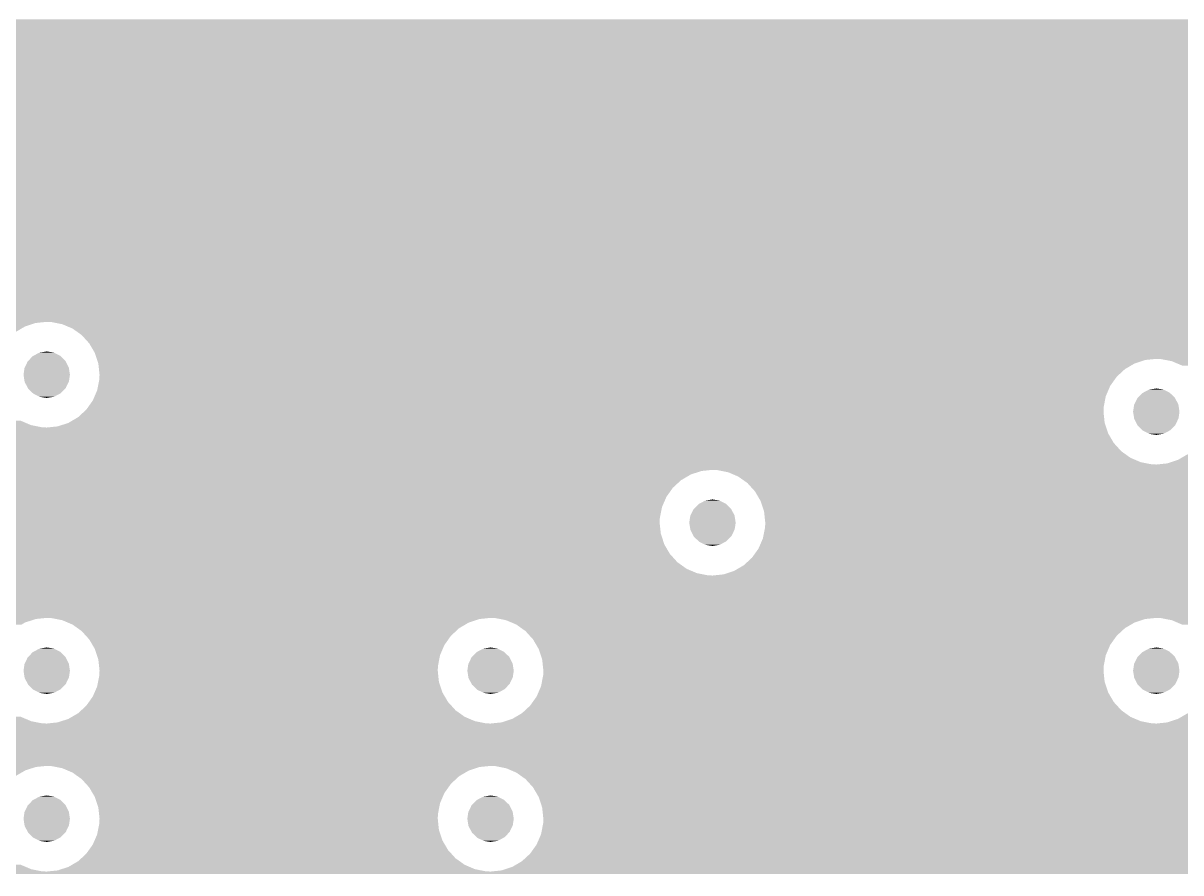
# Model space of a CAD drawing. Extents: x 295 to 953, y 10 to 290.
# Drawn here: x 672.15 to 692.02, y 116.06 to 130.64 of the extents above; entities that cross this region are included whole.
import ezdxf

# ---------------------------------------------------------------- set-up
doc = ezdxf.new("R2010")
doc.units = 0
doc.header["$LTSCALE"] = 5
doc.header["$MEASUREMENT"] = 0
doc.layers.add('FROMC1', color=7, linetype='CONTINUOUS')

msp = doc.modelspace()

# ---------------------------------------------------------------- linework, layer by layer
at = {"layer": 'FROMC1'}
for points in [[(587.334, 130.577), (587.368, 130.597), (696.492, 130.577), (696.683, 130.597)], [(587.368, 130.597), (587.547, 130.706), (710.526, 130.597), (710.526, 130.706)], [(583.018, 130.29), (583.018, 130.391), (696.003, 130.29), (696.113, 130.391)], [(586.574, 130.391), (586.832, 130.411), (696.113, 130.391), (696.135, 130.411)], [(586.832, 130.411), (586.868, 130.42), (696.135, 130.411), (696.144, 130.42)], [(586.868, 130.42), (587.085, 130.472), (696.144, 130.42), (696.233, 130.472)], [(587.085, 130.472), (587.194, 130.517), (696.233, 130.472), (696.31, 130.517)], [(587.194, 130.517), (587.325, 130.571), (696.31, 130.517), (696.474, 130.571)], [(587.325, 130.571), (587.334, 130.577), (696.474, 130.571), (696.492, 130.577)], [(583.018, 130.134), (583.018, 130.29), (695.892, 130.134), (696.003, 130.29)], [(583.018, 129.958), (583.018, 130.134), (695.816, 129.958), (695.892, 130.134)], [(583.018, 129.835), (583.018, 129.958), (695.792, 129.835), (695.816, 129.958)], [(600.877, 129.831), (600.798, 129.835), (695.791, 129.831), (695.792, 129.835)], [(601.066, 129.794), (600.877, 129.831), (695.784, 129.794), (695.791, 129.831)], [(601.122, 129.77), (601.066, 129.794), (695.779, 129.77), (695.784, 129.794)], [(601.242, 129.719), (601.122, 129.77), (695.777, 129.719), (695.779, 129.77)], [(601.282, 129.69), (601.242, 129.719), (695.776, 129.69), (695.777, 129.719)], [(601.398, 129.608), (601.282, 129.69), (695.785, 129.608), (695.776, 129.69)], [(601.497, 129.499), (601.398, 129.608), (695.796, 129.499), (695.785, 129.608)], [(601.527, 129.466), (601.497, 129.499), (695.807, 129.466), (695.796, 129.499)], [(601.615, 129.317), (601.527, 129.466), (695.856, 129.317), (695.807, 129.466)], [(601.624, 129.301), (601.615, 129.317), (695.866, 129.301), (695.856, 129.317)], [(601.673, 129.152), (601.624, 129.301), (695.953, 129.152), (695.866, 129.301)], [(601.684, 129.119), (601.673, 129.152), (695.983, 129.119), (695.953, 129.152)], [(601.696, 129.01), (601.684, 129.119), (696.082, 129.01), (695.983, 129.119)], [(601.704, 128.928), (601.696, 129.01), (696.198, 128.928), (696.082, 129.01)], [(601.689, 128.787), (601.696, 128.824), (696.603, 128.787), (696.415, 128.824)], [(601.696, 128.824), (601.701, 128.848), (696.415, 128.824), (696.358, 128.848)], [(601.701, 128.848), (601.703, 128.899), (696.358, 128.848), (696.238, 128.899)], [(601.703, 128.899), (601.704, 128.928), (696.238, 128.899), (696.198, 128.928)], [(601.67, 128.692), (601.688, 128.783), (705.378, 128.692), (705.348, 128.783)], [(601.688, 128.783), (601.689, 128.787), (696.683, 128.783), (696.603, 128.787)], [(643.422, 128.688), (643.343, 128.692), (705.379, 128.688), (705.378, 128.692)], [(643.453, 128.682), (643.422, 128.688), (705.381, 128.682), (705.379, 128.688)], [(643.611, 128.651), (643.453, 128.682), (705.399, 128.651), (705.381, 128.682)], [(643.787, 128.576), (643.611, 128.651), (705.443, 128.576), (705.399, 128.651)], [(643.869, 128.517), (643.787, 128.576), (705.478, 128.517), (705.443, 128.576)], [(643.943, 128.465), (643.869, 128.517), (705.526, 128.465), (705.478, 128.517)], [(644.025, 128.375), (643.943, 128.465), (705.607, 128.375), (705.526, 128.465)], [(644.072, 128.323), (644.025, 128.375), (705.681, 128.323), (705.607, 128.375)], [(644.107, 128.264), (644.072, 128.323), (705.763, 128.264), (705.681, 128.323)], [(644.151, 128.189), (644.107, 128.264), (705.94, 128.189), (705.763, 128.264)], [(644.169, 128.158), (644.151, 128.189), (706.097, 128.158), (705.94, 128.189)], [(644.171, 128.152), (644.169, 128.158), (706.128, 128.152), (706.097, 128.158)], [(644.172, 128.148), (644.171, 128.152), (706.208, 128.148), (706.128, 128.152)], [(644.229, 127.976), (644.172, 128.148), (710.526, 127.976), (710.526, 128.148)], [(644.249, 127.785), (644.229, 127.976), (710.526, 127.785), (710.526, 127.976)], [(644.209, 127.517), (644.246, 127.705), (710.526, 127.517), (710.526, 127.705)], [(644.246, 127.705), (644.249, 127.785), (710.526, 127.705), (710.526, 127.785)], [(644.133, 127.341), (644.209, 127.517), (710.526, 127.341), (710.526, 127.517)], [(644.022, 127.185), (644.039, 127.209), (705.77, 127.185), (705.809, 127.209)], [(644.039, 127.209), (644.058, 127.236), (705.809, 127.209), (705.86, 127.236)], [(644.058, 127.236), (644.075, 127.259), (705.86, 127.236), (705.912, 127.259)], [(644.075, 127.259), (644.088, 127.278), (705.912, 127.259), (705.966, 127.278)], [(644.088, 127.278), (644.099, 127.293), (705.966, 127.278), (706.021, 127.293)], [(644.099, 127.293), (644.107, 127.304), (706.021, 127.293), (706.077, 127.304)], [(644.107, 127.304), (644.112, 127.312), (706.077, 127.304), (706.133, 127.312)], [(644.112, 127.312), (644.115, 127.315), (706.133, 127.312), (706.19, 127.315)], [(644.115, 127.315), (644.133, 127.341), (710.526, 127.315), (710.526, 127.341)], [(643.751, 126.98), (643.824, 127.022), (710.526, 126.98), (710.526, 127.022)], [(643.824, 127.022), (643.881, 127.055), (705.887, 127.022), (705.854, 127.055)], [(643.824, 127.022), (643.824, 127.022), (705.888, 127.022), (705.887, 127.022)], [(643.881, 127.055), (644.002, 127.166), (705.854, 127.055), (705.743, 127.166)], [(644.002, 127.166), (644.016, 127.179), (705.743, 127.166), (705.761, 127.179)], [(644.016, 127.179), (644.022, 127.185), (705.761, 127.179), (705.77, 127.185)], [(588.213, 126.784), (588.217, 126.831), (705.454, 126.784), (705.472, 126.831)], [(588.217, 126.831), (588.22, 126.878), (705.472, 126.831), (705.495, 126.878)], [(643.343, 126.878), (643.381, 126.882), (705.495, 126.878), (705.497, 126.882)], [(643.381, 126.882), (643.533, 126.898), (705.497, 126.882), (705.506, 126.898)], [(643.533, 126.898), (643.635, 126.932), (705.506, 126.898), (705.525, 126.932)], [(643.635, 126.932), (643.715, 126.958), (705.525, 126.932), (705.542, 126.958)], [(643.715, 126.958), (643.751, 126.98), (705.542, 126.958), (705.556, 126.98)], [(588.17, 126.611), (588.184, 126.668), (705.413, 126.611), (705.422, 126.668)], [(588.184, 126.668), (588.198, 126.723), (705.422, 126.668), (705.435, 126.723)], [(588.198, 126.723), (588.211, 126.778), (705.435, 126.723), (705.452, 126.778)], [(588.211, 126.778), (588.213, 126.784), (705.452, 126.778), (705.454, 126.784)], [(588.089, 126.384), (588.112, 126.441), (705.418, 126.384), (705.411, 126.441)], [(588.112, 126.441), (588.136, 126.497), (705.411, 126.441), (705.408, 126.497)], [(588.136, 126.497), (588.151, 126.532), (705.408, 126.497), (705.408, 126.532)], [(588.151, 126.532), (588.156, 126.554), (705.408, 126.532), (705.408, 126.554)], [(588.156, 126.554), (588.17, 126.611), (705.408, 126.554), (705.413, 126.611)], [(587.973, 126.167), (588.005, 126.22), (705.487, 126.167), (705.464, 126.22)], [(588.005, 126.22), (588.038, 126.273), (705.464, 126.22), (705.445, 126.273)], [(588.038, 126.273), (588.05, 126.293), (705.445, 126.273), (705.439, 126.293)], [(588.05, 126.293), (588.065, 126.328), (705.439, 126.293), (705.43, 126.328)], [(588.065, 126.328), (588.089, 126.384), (705.43, 126.328), (705.418, 126.384)], [(587.963, 126.152), (587.973, 126.167), (705.495, 126.152), (705.487, 126.167)], [(636.437, 126.148), (636.358, 126.152), (705.497, 126.148), (705.495, 126.152)], [(636.597, 126.117), (636.437, 126.148), (705.514, 126.117), (705.497, 126.148)], [(636.626, 126.111), (636.597, 126.117), (705.517, 126.111), (705.514, 126.117)], [(636.725, 126.068), (636.626, 126.111), (705.544, 126.068), (705.517, 126.111)], [(636.767, 126.05), (636.725, 126.068), (705.556, 126.05), (705.544, 126.068)], [(636.802, 126.036), (636.767, 126.05), (710.526, 126.036), (710.526, 126.05)], [(636.84, 126.008), (636.802, 126.036), (710.526, 126.008), (710.526, 126.036)], [(636.958, 125.925), (636.84, 126.008), (705.804, 125.925), (705.887, 126.008)], [(636.84, 126.008), (636.84, 126.008), (705.887, 126.008), (705.888, 126.008)], [(637.014, 125.864), (636.958, 125.925), (705.743, 125.864), (705.804, 125.925)], [(637.042, 125.832), (637.014, 125.864), (705.791, 125.832), (705.743, 125.864)], [(637.068, 125.804), (637.042, 125.832), (705.84, 125.804), (705.791, 125.832)], [(637.087, 125.783), (637.068, 125.804), (705.885, 125.783), (705.84, 125.804)], [(637.089, 125.78), (637.087, 125.783), (705.892, 125.78), (705.885, 125.783)], [(637.101, 125.759), (637.089, 125.78), (705.945, 125.759), (705.892, 125.78)], [(637.111, 125.742), (637.101, 125.759), (705.999, 125.742), (705.945, 125.759)], [(637.119, 125.73), (637.111, 125.742), (706.055, 125.73), (705.999, 125.742)], [(637.124, 125.721), (637.119, 125.73), (706.111, 125.721), (706.055, 125.73)], [(637.127, 125.716), (637.124, 125.721), (706.168, 125.716), (706.111, 125.721)], [(637.127, 125.715), (637.127, 125.716), (706.225, 125.715), (706.168, 125.716)], [(637.184, 125.618), (637.127, 125.715), (710.526, 125.618), (710.526, 125.715)], [(637.217, 125.517), (637.184, 125.618), (710.526, 125.517), (710.526, 125.618)], [(637.224, 125.497), (637.217, 125.517), (672.362, 125.497), (672.553, 125.517)], [(637.244, 125.437), (637.224, 125.497), (672.18, 125.437), (672.362, 125.497)], [(637.244, 125.436), (637.244, 125.437), (672.178, 125.436), (672.18, 125.437)], [(637.254, 125.34), (637.244, 125.436), (672.014, 125.34), (672.178, 125.436)], [(672.632, 125.513), (672.553, 125.517), (710.526, 125.513), (710.526, 125.517)], [(672.821, 125.476), (672.632, 125.513), (710.526, 125.476), (710.526, 125.513)], [(672.997, 125.401), (672.821, 125.476), (710.526, 125.401), (710.526, 125.476)], [(673.153, 125.29), (672.997, 125.401), (710.526, 125.29), (710.526, 125.401)], [(673.282, 125.148), (673.153, 125.29), (710.526, 125.148), (710.526, 125.29)], [(673.379, 124.983), (673.282, 125.148), (710.526, 124.983), (710.526, 125.148)], [(672.176, 124.735), (672.226, 124.839), (672.931, 124.735), (672.877, 124.839)], [(672.226, 124.839), (672.235, 124.848), (672.877, 124.839), (672.873, 124.848)], [(672.235, 124.848), (672.315, 124.93), (672.873, 124.848), (672.788, 124.93)], [(672.315, 124.93), (672.327, 124.936), (672.788, 124.93), (672.782, 124.936)], [(672.327, 124.936), (672.427, 124.989), (672.782, 124.936), (672.674, 124.989)], [(672.427, 124.989), (672.447, 124.992), (672.674, 124.989), (672.668, 124.992)], [(672.447, 124.992), (672.553, 125.009), (672.668, 124.992), (672.553, 125.009)], [(673.412, 124.882), (673.379, 124.983), (710.526, 124.882), (710.526, 124.983)], [(673.419, 124.862), (673.412, 124.882), (691.412, 124.862), (691.603, 124.882)], [(673.439, 124.802), (673.419, 124.862), (691.23, 124.802), (691.412, 124.862)], [(691.682, 124.878), (691.603, 124.882), (710.526, 124.878), (710.526, 124.882)], [(691.871, 124.841), (691.682, 124.878), (710.526, 124.841), (710.526, 124.878)], [(692.047, 124.766), (691.871, 124.841), (710.526, 124.766), (710.526, 124.841)], [(672.154, 124.61), (672.171, 124.725), (672.951, 124.61), (672.933, 124.725)], [(672.171, 124.725), (672.176, 124.735), (672.933, 124.725), (672.931, 124.735)], [(673.439, 124.801), (673.439, 124.802), (691.228, 124.801), (691.23, 124.802)], [(673.449, 124.705), (673.439, 124.801), (691.064, 124.705), (691.228, 124.801)], [(673.459, 124.61), (673.449, 124.705), (690.961, 124.61), (691.064, 124.705)], [(672.172, 124.495), (672.154, 124.61), (672.934, 124.495), (672.951, 124.61)], [(672.174, 124.485), (672.172, 124.495), (672.929, 124.485), (672.934, 124.495)], [(672.228, 124.381), (672.174, 124.485), (672.879, 124.381), (672.929, 124.485)], [(673.434, 124.419), (673.456, 124.53), (690.812, 124.419), (690.891, 124.53)], [(673.456, 124.53), (673.458, 124.575), (690.891, 124.53), (690.923, 124.575)], [(673.458, 124.575), (673.459, 124.61), (690.923, 124.575), (690.961, 124.61)], [(672.232, 124.372), (672.228, 124.381), (672.87, 124.372), (672.879, 124.381)], [(672.317, 124.29), (672.232, 124.372), (672.79, 124.29), (672.87, 124.372)], [(672.323, 124.284), (672.317, 124.29), (672.778, 124.284), (672.79, 124.29)], [(672.431, 124.231), (672.323, 124.284), (672.678, 124.231), (672.778, 124.284)], [(672.438, 124.228), (672.431, 124.231), (672.658, 124.228), (672.678, 124.231)], [(672.553, 124.211), (672.438, 124.228), (672.553, 124.211), (672.658, 124.228)], [(673.343, 124.166), (673.376, 124.243), (690.721, 124.166), (690.736, 124.243)], [(673.376, 124.243), (673.419, 124.342), (690.736, 124.243), (690.779, 124.342)], [(673.419, 124.342), (673.434, 124.419), (690.779, 124.342), (690.812, 124.419)], [(691.285, 124.213), (691.365, 124.295), (691.923, 124.213), (691.838, 124.295)], [(691.365, 124.295), (691.377, 124.301), (691.838, 124.295), (691.832, 124.301)], [(691.377, 124.301), (691.477, 124.354), (691.832, 124.301), (691.724, 124.354)], [(691.477, 124.354), (691.497, 124.357), (691.724, 124.354), (691.718, 124.357)], [(691.497, 124.357), (691.603, 124.374), (691.718, 124.357), (691.603, 124.374)], [(673.232, 124.01), (673.264, 124.055), (690.697, 124.01), (690.699, 124.055)], [(673.264, 124.055), (673.343, 124.166), (690.699, 124.055), (690.721, 124.166)], [(691.204, 123.975), (691.221, 124.09), (692.001, 123.975), (691.983, 124.09)], [(691.221, 124.09), (691.226, 124.1), (691.983, 124.09), (691.981, 124.1)], [(691.226, 124.1), (691.276, 124.204), (691.981, 124.1), (691.927, 124.204)], [(691.276, 124.204), (691.285, 124.213), (691.927, 124.204), (691.923, 124.213)], [(672.927, 123.784), (673.091, 123.88), (690.716, 123.784), (690.706, 123.88)], [(673.091, 123.88), (673.194, 123.975), (690.706, 123.88), (690.696, 123.975)], [(673.194, 123.975), (673.232, 124.01), (690.696, 123.975), (690.697, 124.01)], [(691.222, 123.86), (691.204, 123.975), (691.984, 123.86), (692.001, 123.975)], [(691.224, 123.85), (691.222, 123.86), (691.979, 123.85), (691.984, 123.86)], [(691.278, 123.746), (691.224, 123.85), (691.929, 123.746), (691.979, 123.85)], [(660.674, 123.602), (660.717, 123.703), (690.776, 123.602), (690.743, 123.703)], [(660.717, 123.703), (660.719, 123.707), (672.553, 123.703), (672.473, 123.707)], [(660.719, 123.707), (660.726, 123.744), (672.471, 123.707), (672.285, 123.744)], [(660.719, 123.707), (660.719, 123.707), (672.473, 123.707), (672.471, 123.707)], [(660.726, 123.744), (660.741, 123.819), (672.285, 123.744), (672.108, 123.819)], [(672.553, 123.703), (672.743, 123.723), (690.743, 123.703), (690.736, 123.723)], [(672.743, 123.723), (672.925, 123.783), (690.736, 123.723), (690.716, 123.783)], [(672.925, 123.783), (672.927, 123.784), (690.716, 123.783), (690.716, 123.784)], [(691.282, 123.737), (691.278, 123.746), (691.92, 123.737), (691.929, 123.746)], [(691.367, 123.655), (691.282, 123.737), (691.84, 123.655), (691.92, 123.737)], [(691.373, 123.649), (691.367, 123.655), (691.828, 123.649), (691.84, 123.655)], [(691.481, 123.596), (691.373, 123.649), (691.728, 123.596), (691.828, 123.649)], [(660.532, 123.375), (660.576, 123.437), (690.93, 123.375), (690.873, 123.437)], [(660.576, 123.437), (660.643, 123.531), (690.873, 123.437), (690.818, 123.531)], [(660.643, 123.531), (660.674, 123.602), (690.818, 123.531), (690.776, 123.602)], [(691.488, 123.593), (691.481, 123.596), (691.708, 123.593), (691.728, 123.596)], [(691.603, 123.576), (691.488, 123.593), (691.603, 123.576), (691.708, 123.593)], [(660.287, 123.184), (660.391, 123.245), (691.158, 123.184), (691.073, 123.245)], [(660.391, 123.245), (660.446, 123.295), (691.073, 123.245), (691.002, 123.295)], [(660.446, 123.295), (660.532, 123.375), (691.002, 123.295), (690.93, 123.375)], [(691.975, 123.148), (692.141, 123.245), (710.526, 123.148), (710.526, 123.245)], [(587.92, 123.028), (587.886, 123.068), (710.526, 123.028), (710.526, 123.068)], [(659.853, 123.068), (659.886, 123.072), (691.603, 123.068), (691.523, 123.072)], [(659.886, 123.072), (660.043, 123.088), (691.523, 123.072), (691.438, 123.088)], [(660.043, 123.088), (660.105, 123.109), (691.438, 123.088), (691.335, 123.109)], [(660.105, 123.109), (660.225, 123.148), (691.335, 123.109), (691.242, 123.148)], [(660.225, 123.148), (660.287, 123.184), (691.242, 123.148), (691.158, 123.184)], [(691.603, 123.068), (691.793, 123.088), (710.526, 123.068), (710.526, 123.088)], [(691.793, 123.088), (691.975, 123.148), (710.526, 123.088), (710.526, 123.148)], [(587.951, 122.977), (587.92, 123.028), (710.526, 122.977), (710.526, 123.028)], [(587.963, 122.957), (587.951, 122.977), (683.792, 122.957), (683.983, 122.977)], [(588, 122.897), (587.963, 122.957), (683.61, 122.897), (683.792, 122.957)], [(588.055, 122.806), (588, 122.897), (683.455, 122.806), (683.61, 122.897)], [(684.062, 122.973), (683.983, 122.977), (710.526, 122.973), (710.526, 122.977)], [(684.251, 122.936), (684.062, 122.973), (710.526, 122.936), (710.526, 122.973)], [(684.427, 122.861), (684.251, 122.936), (710.526, 122.861), (710.526, 122.936)], [(684.583, 122.75), (684.427, 122.861), (710.526, 122.75), (710.526, 122.861)], [(588.058, 122.8), (588.055, 122.806), (683.444, 122.8), (683.455, 122.806)], [(588.111, 122.67), (588.058, 122.8), (683.303, 122.67), (683.444, 122.8)], [(588.154, 122.566), (588.111, 122.67), (683.229, 122.566), (683.303, 122.67)], [(684.712, 122.608), (684.583, 122.75), (710.526, 122.608), (710.526, 122.75)], [(588.166, 122.514), (588.154, 122.566), (683.192, 122.514), (683.229, 122.566)], [(588.209, 122.338), (588.166, 122.514), (683.116, 122.338), (683.192, 122.514)], [(683.757, 122.396), (683.857, 122.449), (684.212, 122.396), (684.104, 122.449)], [(683.857, 122.449), (683.877, 122.452), (684.104, 122.449), (684.098, 122.452)], [(683.877, 122.452), (683.983, 122.469), (684.098, 122.452), (683.983, 122.469)], [(684.809, 122.443), (684.712, 122.608), (710.526, 122.443), (710.526, 122.608)], [(684.869, 122.261), (684.809, 122.443), (710.526, 122.261), (710.526, 122.443)], [(588.214, 122.314), (588.209, 122.338), (683.111, 122.314), (683.116, 122.338)], [(588.227, 122.15), (588.214, 122.314), (683.079, 122.15), (683.111, 122.314)], [(683.606, 122.195), (683.656, 122.299), (684.361, 122.195), (684.307, 122.299)], [(683.656, 122.299), (683.665, 122.308), (684.307, 122.299), (684.303, 122.308)], [(683.665, 122.308), (683.745, 122.39), (684.303, 122.308), (684.218, 122.39)], [(683.745, 122.39), (683.757, 122.396), (684.218, 122.39), (684.212, 122.396)], [(684.889, 122.07), (684.869, 122.261), (710.526, 122.07), (710.526, 122.261)], [(588.22, 121.879), (588.235, 122.055), (683.096, 121.879), (683.077, 122.055)], [(588.234, 122.07), (588.227, 122.15), (683.076, 122.07), (683.079, 122.15)], [(588.235, 122.055), (588.234, 122.07), (683.077, 122.055), (683.076, 122.07)], [(683.584, 122.07), (683.601, 122.185), (684.381, 122.07), (684.363, 122.185)], [(683.602, 121.955), (683.584, 122.07), (684.364, 121.955), (684.381, 122.07)], [(683.601, 122.185), (683.606, 122.195), (684.363, 122.185), (684.361, 122.195)], [(684.886, 121.99), (684.889, 122.07), (710.526, 121.99), (710.526, 122.07)], [(588.213, 121.786), (588.22, 121.879), (683.127, 121.786), (683.096, 121.879)], [(683.604, 121.945), (683.602, 121.955), (684.359, 121.945), (684.364, 121.955)], [(683.658, 121.841), (683.604, 121.945), (684.309, 121.841), (684.359, 121.945)], [(684.849, 121.802), (684.886, 121.99), (710.526, 121.802), (710.526, 121.99)], [(588.193, 121.707), (588.213, 121.786), (683.153, 121.707), (683.127, 121.786)], [(634.532, 121.703), (634.453, 121.707), (683.154, 121.703), (683.153, 121.707)], [(634.563, 121.697), (634.532, 121.703), (683.156, 121.697), (683.154, 121.703)], [(634.721, 121.666), (634.563, 121.697), (683.174, 121.666), (683.156, 121.697)], [(634.897, 121.591), (634.721, 121.666), (683.218, 121.591), (683.174, 121.666)], [(683.662, 121.832), (683.658, 121.841), (684.3, 121.832), (684.309, 121.841)], [(683.747, 121.75), (683.662, 121.832), (684.22, 121.75), (684.3, 121.832)], [(683.753, 121.744), (683.747, 121.75), (684.208, 121.744), (684.22, 121.75)], [(683.861, 121.691), (683.753, 121.744), (684.108, 121.691), (684.208, 121.744)], [(683.868, 121.688), (683.861, 121.691), (684.088, 121.688), (684.108, 121.691)], [(683.983, 121.671), (683.868, 121.688), (683.983, 121.671), (684.088, 121.688)], [(684.773, 121.626), (684.849, 121.802), (710.526, 121.626), (710.526, 121.802)], [(634.979, 121.532), (634.897, 121.591), (683.253, 121.532), (683.218, 121.591)], [(635.053, 121.48), (634.979, 121.532), (683.301, 121.48), (683.253, 121.532)], [(635.135, 121.39), (635.053, 121.48), (683.382, 121.39), (683.301, 121.48)], [(684.521, 121.34), (684.662, 121.47), (710.526, 121.34), (710.526, 121.47)], [(684.662, 121.47), (684.773, 121.626), (710.526, 121.47), (710.526, 121.626)], [(635.182, 121.338), (635.135, 121.39), (683.456, 121.338), (683.382, 121.39)], [(635.217, 121.279), (635.182, 121.338), (683.538, 121.279), (683.456, 121.338)], [(635.261, 121.204), (635.217, 121.279), (683.715, 121.204), (683.538, 121.279)], [(684.355, 121.243), (684.521, 121.34), (710.526, 121.243), (710.526, 121.34)], [(635.279, 121.173), (635.261, 121.204), (683.872, 121.173), (683.715, 121.204)], [(635.281, 121.167), (635.279, 121.173), (683.903, 121.167), (683.872, 121.173)], [(635.282, 121.163), (635.281, 121.167), (683.983, 121.163), (683.903, 121.167)], [(635.339, 120.991), (635.282, 121.163), (710.526, 120.991), (710.526, 121.163)], [(683.983, 121.163), (684.173, 121.183), (710.526, 121.163), (710.526, 121.183)], [(684.173, 121.183), (684.355, 121.243), (710.526, 121.183), (710.526, 121.243)], [(635.359, 120.8), (635.339, 120.991), (710.526, 120.8), (710.526, 120.991)], [(635.319, 120.532), (635.356, 120.72), (710.526, 120.532), (710.526, 120.72)], [(635.356, 120.72), (635.359, 120.8), (710.526, 120.72), (710.526, 120.8)], [(635.278, 120.437), (635.319, 120.532), (710.526, 120.437), (710.526, 120.532)], [(658.027, 120.433), (657.948, 120.437), (672.519, 120.433), (672.553, 120.437)], [(658.113, 120.417), (658.027, 120.433), (672.362, 120.417), (672.519, 120.433)], [(658.216, 120.396), (658.113, 120.417), (672.3, 120.396), (672.362, 120.417)], [(658.308, 120.357), (658.216, 120.396), (672.18, 120.357), (672.3, 120.396)], [(658.392, 120.321), (658.308, 120.357), (672.118, 120.321), (672.18, 120.357)], [(672.632, 120.433), (672.553, 120.437), (680.139, 120.433), (680.173, 120.437)], [(672.718, 120.417), (672.632, 120.433), (679.982, 120.417), (680.139, 120.433)], [(672.821, 120.396), (672.718, 120.417), (679.92, 120.396), (679.982, 120.417)], [(672.913, 120.357), (672.821, 120.396), (679.8, 120.357), (679.92, 120.396)], [(672.997, 120.321), (672.913, 120.357), (679.738, 120.321), (679.8, 120.357)], [(673.082, 120.26), (672.997, 120.321), (679.634, 120.26), (679.738, 120.321)], [(673.153, 120.21), (673.082, 120.26), (679.58, 120.21), (679.634, 120.26)], [(680.252, 120.433), (680.173, 120.437), (691.569, 120.433), (691.603, 120.437)], [(680.338, 120.417), (680.252, 120.433), (691.412, 120.417), (691.569, 120.433)], [(680.441, 120.396), (680.338, 120.417), (691.35, 120.396), (691.412, 120.417)], [(680.533, 120.357), (680.441, 120.396), (691.23, 120.357), (691.35, 120.396)], [(680.617, 120.321), (680.533, 120.357), (691.168, 120.321), (691.23, 120.357)], [(680.702, 120.26), (680.617, 120.321), (691.064, 120.26), (691.168, 120.321)], [(680.773, 120.21), (680.702, 120.26), (691.01, 120.21), (691.064, 120.26)], [(691.682, 120.433), (691.603, 120.437), (710.526, 120.433), (710.526, 120.437)], [(691.871, 120.396), (691.682, 120.433), (710.526, 120.396), (710.526, 120.433)], [(692.047, 120.321), (691.871, 120.396), (710.526, 120.321), (710.526, 120.396)], [(673.225, 120.13), (673.153, 120.21), (679.493, 120.13), (679.58, 120.21)], [(673.282, 120.068), (673.225, 120.13), (679.449, 120.068), (679.493, 120.13)], [(673.337, 119.974), (673.282, 120.068), (679.382, 119.974), (679.449, 120.068)], [(680.845, 120.13), (680.773, 120.21), (690.923, 120.13), (691.01, 120.21)], [(680.902, 120.068), (680.845, 120.13), (690.879, 120.068), (690.923, 120.13)], [(680.957, 119.974), (680.902, 120.068), (690.812, 119.974), (690.879, 120.068)], [(672.315, 119.85), (672.327, 119.856), (672.788, 119.85), (672.782, 119.856)], [(672.327, 119.856), (672.427, 119.909), (672.782, 119.856), (672.674, 119.909)], [(672.427, 119.909), (672.447, 119.912), (672.674, 119.909), (672.668, 119.912)], [(672.447, 119.912), (672.553, 119.929), (672.668, 119.912), (672.553, 119.929)], [(673.379, 119.903), (673.337, 119.974), (679.351, 119.903), (679.382, 119.974)], [(673.414, 119.798), (673.379, 119.903), (679.306, 119.798), (679.351, 119.903)], [(679.935, 119.85), (679.947, 119.856), (680.408, 119.85), (680.402, 119.856)], [(679.947, 119.856), (680.047, 119.909), (680.402, 119.856), (680.294, 119.909)], [(680.047, 119.909), (680.067, 119.912), (680.294, 119.909), (680.288, 119.912)], [(680.067, 119.912), (680.173, 119.929), (680.288, 119.912), (680.173, 119.929)], [(680.999, 119.903), (680.957, 119.974), (690.781, 119.903), (690.812, 119.974)], [(681.034, 119.798), (680.999, 119.903), (690.736, 119.798), (690.781, 119.903)], [(691.365, 119.85), (691.377, 119.856), (691.838, 119.85), (691.832, 119.856)], [(691.377, 119.856), (691.477, 119.909), (691.832, 119.856), (691.724, 119.909)], [(691.477, 119.909), (691.497, 119.912), (691.724, 119.909), (691.718, 119.912)], [(691.497, 119.912), (691.603, 119.929), (691.718, 119.912), (691.603, 119.929)], [(672.171, 119.645), (672.176, 119.655), (672.933, 119.645), (672.931, 119.655)], [(672.176, 119.655), (672.226, 119.759), (672.931, 119.655), (672.877, 119.759)], [(672.226, 119.759), (672.235, 119.768), (672.877, 119.759), (672.873, 119.768)], [(672.235, 119.768), (672.315, 119.85), (672.873, 119.768), (672.788, 119.85)], [(673.439, 119.721), (673.414, 119.798), (679.291, 119.721), (679.306, 119.798)], [(673.451, 119.61), (673.439, 119.721), (679.269, 119.61), (679.291, 119.721)], [(679.791, 119.645), (679.796, 119.655), (680.553, 119.645), (680.551, 119.655)], [(679.796, 119.655), (679.846, 119.759), (680.551, 119.655), (680.497, 119.759)], [(679.846, 119.759), (679.855, 119.768), (680.497, 119.759), (680.493, 119.768)], [(679.855, 119.768), (679.935, 119.85), (680.493, 119.768), (680.408, 119.85)], [(681.059, 119.721), (681.034, 119.798), (690.721, 119.721), (690.736, 119.798)], [(681.071, 119.61), (681.059, 119.721), (690.699, 119.61), (690.721, 119.721)], [(691.221, 119.645), (691.226, 119.655), (691.983, 119.645), (691.981, 119.655)], [(691.226, 119.655), (691.276, 119.759), (691.981, 119.655), (691.927, 119.759)], [(691.276, 119.759), (691.285, 119.768), (691.927, 119.759), (691.923, 119.768)], [(691.285, 119.768), (691.365, 119.85), (691.923, 119.768), (691.838, 119.85)], [(672.154, 119.53), (672.171, 119.645), (672.951, 119.53), (672.933, 119.645)], [(672.172, 119.415), (672.154, 119.53), (672.934, 119.415), (672.951, 119.53)], [(673.459, 119.53), (673.451, 119.61), (679.266, 119.53), (679.269, 119.61)], [(673.456, 119.45), (673.459, 119.53), (679.274, 119.45), (679.266, 119.53)], [(679.774, 119.53), (679.791, 119.645), (680.571, 119.53), (680.553, 119.645)], [(679.792, 119.415), (679.774, 119.53), (680.554, 119.415), (680.571, 119.53)], [(681.079, 119.53), (681.071, 119.61), (690.696, 119.53), (690.699, 119.61)], [(681.076, 119.45), (681.079, 119.53), (690.704, 119.45), (690.696, 119.53)], [(691.204, 119.53), (691.221, 119.645), (692.001, 119.53), (691.983, 119.645)], [(691.222, 119.415), (691.204, 119.53), (691.984, 119.415), (692.001, 119.53)], [(672.174, 119.405), (672.172, 119.415), (672.929, 119.405), (672.934, 119.415)], [(672.228, 119.301), (672.174, 119.405), (672.879, 119.301), (672.929, 119.405)], [(672.232, 119.292), (672.228, 119.301), (672.87, 119.292), (672.879, 119.301)], [(672.317, 119.21), (672.232, 119.292), (672.79, 119.21), (672.87, 119.292)], [(673.374, 119.157), (673.419, 119.262), (679.346, 119.157), (679.311, 119.262)], [(673.419, 119.262), (673.434, 119.339), (679.311, 119.262), (679.286, 119.339)], [(673.434, 119.339), (673.456, 119.45), (679.286, 119.339), (679.274, 119.45)], [(679.794, 119.405), (679.792, 119.415), (680.549, 119.405), (680.554, 119.415)], [(679.848, 119.301), (679.794, 119.405), (680.499, 119.301), (680.549, 119.405)], [(679.852, 119.292), (679.848, 119.301), (680.49, 119.292), (680.499, 119.301)], [(679.937, 119.21), (679.852, 119.292), (680.41, 119.21), (680.49, 119.292)], [(680.994, 119.157), (681.039, 119.262), (690.776, 119.157), (690.741, 119.262)], [(681.039, 119.262), (681.054, 119.339), (690.741, 119.262), (690.716, 119.339)], [(681.054, 119.339), (681.076, 119.45), (690.716, 119.339), (690.704, 119.45)], [(691.224, 119.405), (691.222, 119.415), (691.979, 119.405), (691.984, 119.415)], [(691.278, 119.301), (691.224, 119.405), (691.929, 119.301), (691.979, 119.405)], [(691.282, 119.292), (691.278, 119.301), (691.92, 119.292), (691.929, 119.301)], [(691.367, 119.21), (691.282, 119.292), (691.84, 119.21), (691.92, 119.292)], [(672.323, 119.204), (672.317, 119.21), (672.778, 119.204), (672.79, 119.21)], [(672.431, 119.151), (672.323, 119.204), (672.678, 119.151), (672.778, 119.204)], [(672.438, 119.148), (672.431, 119.151), (672.658, 119.148), (672.678, 119.151)], [(672.553, 119.131), (672.438, 119.148), (672.553, 119.131), (672.658, 119.148)], [(673.276, 118.992), (673.343, 119.086), (679.443, 118.992), (679.388, 119.086)], [(673.343, 119.086), (673.374, 119.157), (679.388, 119.086), (679.346, 119.157)], [(679.943, 119.204), (679.937, 119.21), (680.398, 119.204), (680.41, 119.21)], [(680.051, 119.151), (679.943, 119.204), (680.298, 119.151), (680.398, 119.204)], [(680.058, 119.148), (680.051, 119.151), (680.278, 119.148), (680.298, 119.151)], [(680.173, 119.131), (680.058, 119.148), (680.173, 119.131), (680.278, 119.148)], [(680.896, 118.992), (680.963, 119.086), (690.873, 118.992), (690.818, 119.086)], [(680.963, 119.086), (680.994, 119.157), (690.818, 119.086), (690.776, 119.157)], [(691.373, 119.204), (691.367, 119.21), (691.828, 119.204), (691.84, 119.21)], [(691.481, 119.151), (691.373, 119.204), (691.728, 119.151), (691.828, 119.204)], [(691.488, 119.148), (691.481, 119.151), (691.708, 119.148), (691.728, 119.151)], [(691.603, 119.131), (691.488, 119.148), (691.603, 119.131), (691.708, 119.148)], [(673.146, 118.85), (673.232, 118.93), (679.572, 118.85), (679.5, 118.93)], [(673.232, 118.93), (673.276, 118.992), (679.5, 118.93), (679.443, 118.992)], [(680.766, 118.85), (680.852, 118.93), (691.002, 118.85), (690.93, 118.93)], [(680.852, 118.93), (680.896, 118.992), (690.93, 118.93), (690.873, 118.992)], [(658.138, 118.643), (658.2, 118.664), (672.388, 118.643), (672.285, 118.664)], [(658.2, 118.664), (658.32, 118.703), (672.285, 118.664), (672.192, 118.703)], [(658.32, 118.703), (658.382, 118.739), (672.192, 118.703), (672.108, 118.739)], [(672.743, 118.643), (672.805, 118.664), (680.008, 118.643), (679.905, 118.664)], [(672.805, 118.664), (672.925, 118.703), (679.905, 118.664), (679.812, 118.703)], [(672.925, 118.703), (672.987, 118.739), (679.812, 118.703), (679.728, 118.739)], [(672.987, 118.739), (673.091, 118.8), (679.728, 118.739), (679.643, 118.8)], [(673.091, 118.8), (673.146, 118.85), (679.643, 118.8), (679.572, 118.85)], [(680.363, 118.643), (680.425, 118.664), (691.438, 118.643), (691.335, 118.664)], [(680.425, 118.664), (680.545, 118.703), (691.335, 118.664), (691.242, 118.703)], [(680.545, 118.703), (680.607, 118.739), (691.242, 118.703), (691.158, 118.739)], [(680.607, 118.739), (680.711, 118.8), (691.158, 118.739), (691.073, 118.8)], [(680.711, 118.8), (680.766, 118.85), (691.073, 118.8), (691.002, 118.85)], [(691.793, 118.643), (691.975, 118.703), (710.526, 118.643), (710.526, 118.703)], [(691.975, 118.703), (692.141, 118.8), (710.526, 118.703), (710.526, 118.8)], [(609.806, 118.449), (609.972, 118.546), (710.526, 118.449), (710.526, 118.546)], [(609.972, 118.546), (610.056, 118.623), (710.526, 118.546), (710.526, 118.623)], [(657.948, 118.623), (657.981, 118.627), (672.553, 118.623), (672.473, 118.627)], [(657.981, 118.627), (658.138, 118.643), (672.473, 118.627), (672.388, 118.643)], [(672.553, 118.623), (672.586, 118.627), (680.173, 118.623), (680.093, 118.627)], [(672.586, 118.627), (672.743, 118.643), (680.093, 118.627), (680.008, 118.643)], [(680.173, 118.623), (680.206, 118.627), (691.603, 118.623), (691.523, 118.627)], [(680.206, 118.627), (680.363, 118.643), (691.523, 118.627), (691.438, 118.643)], [(691.603, 118.623), (691.793, 118.643), (710.526, 118.623), (710.526, 118.643)], [(587.752, 118.227), (587.586, 118.369), (710.526, 118.227), (710.526, 118.369)], [(609.434, 118.369), (609.624, 118.389), (710.526, 118.369), (710.526, 118.389)], [(609.624, 118.389), (609.806, 118.449), (710.526, 118.389), (710.526, 118.449)], [(587.92, 118.029), (587.752, 118.227), (710.526, 118.029), (710.526, 118.227)], [(588.001, 117.897), (587.92, 118.029), (710.526, 117.897), (710.526, 118.029)], [(588.013, 117.877), (588.001, 117.897), (672.362, 117.877), (672.553, 117.897)], [(588.049, 117.817), (588.013, 117.877), (672.18, 117.817), (672.362, 117.877)], [(672.632, 117.893), (672.553, 117.897), (680.139, 117.893), (680.173, 117.897)], [(672.718, 117.877), (672.632, 117.893), (679.982, 117.877), (680.139, 117.893)], [(672.821, 117.856), (672.718, 117.877), (679.92, 117.856), (679.982, 117.877)], [(680.252, 117.893), (680.173, 117.897), (710.526, 117.893), (710.526, 117.897)], [(680.441, 117.856), (680.252, 117.893), (710.526, 117.856), (710.526, 117.893)], [(588.055, 117.807), (588.049, 117.817), (672.164, 117.807), (672.18, 117.817)], [(588.091, 117.72), (588.055, 117.807), (672.014, 117.72), (672.164, 117.807)], [(672.913, 117.817), (672.821, 117.856), (679.8, 117.817), (679.92, 117.856)], [(672.997, 117.781), (672.913, 117.817), (679.738, 117.781), (679.8, 117.817)], [(673.082, 117.72), (672.997, 117.781), (679.634, 117.72), (679.738, 117.781)], [(673.153, 117.67), (673.082, 117.72), (679.58, 117.67), (679.634, 117.72)], [(673.225, 117.59), (673.153, 117.67), (679.493, 117.59), (679.58, 117.67)], [(680.617, 117.781), (680.441, 117.856), (710.526, 117.781), (710.526, 117.856)], [(680.773, 117.67), (680.617, 117.781), (710.526, 117.67), (710.526, 117.781)], [(680.902, 117.528), (680.773, 117.67), (710.526, 117.528), (710.526, 117.67)], [(673.282, 117.528), (673.225, 117.59), (679.449, 117.528), (679.493, 117.59)], [(673.337, 117.434), (673.282, 117.528), (679.382, 117.434), (679.449, 117.528)], [(680.999, 117.363), (680.902, 117.528), (710.526, 117.363), (710.526, 117.528)], [(672.235, 117.228), (672.315, 117.31), (672.873, 117.228), (672.788, 117.31)], [(672.315, 117.31), (672.327, 117.316), (672.788, 117.31), (672.782, 117.316)], [(672.327, 117.316), (672.427, 117.369), (672.782, 117.316), (672.674, 117.369)], [(672.427, 117.369), (672.447, 117.372), (672.674, 117.369), (672.668, 117.372)], [(672.447, 117.372), (672.553, 117.389), (672.668, 117.372), (672.553, 117.389)], [(673.379, 117.363), (673.337, 117.434), (679.351, 117.363), (679.382, 117.434)], [(673.414, 117.258), (673.379, 117.363), (679.306, 117.258), (679.351, 117.363)], [(679.855, 117.228), (679.935, 117.31), (680.493, 117.228), (680.408, 117.31)], [(679.935, 117.31), (679.947, 117.316), (680.408, 117.31), (680.402, 117.316)], [(679.947, 117.316), (680.047, 117.369), (680.402, 117.316), (680.294, 117.369)], [(680.047, 117.369), (680.067, 117.372), (680.294, 117.369), (680.288, 117.372)], [(680.067, 117.372), (680.173, 117.389), (680.288, 117.372), (680.173, 117.389)], [(681.059, 117.181), (680.999, 117.363), (710.526, 117.181), (710.526, 117.363)], [(672.154, 116.99), (672.171, 117.105), (672.951, 116.99), (672.933, 117.105)], [(672.171, 117.105), (672.176, 117.115), (672.933, 117.105), (672.931, 117.115)], [(672.176, 117.115), (672.226, 117.219), (672.931, 117.115), (672.877, 117.219)], [(672.226, 117.219), (672.235, 117.228), (672.877, 117.219), (672.873, 117.228)], [(673.439, 117.181), (673.414, 117.258), (679.291, 117.181), (679.306, 117.258)], [(673.451, 117.07), (673.439, 117.181), (679.269, 117.07), (679.291, 117.181)], [(679.774, 116.99), (679.791, 117.105), (680.571, 116.99), (680.553, 117.105)], [(679.791, 117.105), (679.796, 117.115), (680.553, 117.105), (680.551, 117.115)], [(679.796, 117.115), (679.846, 117.219), (680.551, 117.115), (680.497, 117.219)], [(679.846, 117.219), (679.855, 117.228), (680.497, 117.219), (680.493, 117.228)], [(681.079, 116.99), (681.059, 117.181), (710.526, 116.99), (710.526, 117.181)], [(672.172, 116.875), (672.154, 116.99), (672.934, 116.875), (672.951, 116.99)], [(672.174, 116.865), (672.172, 116.875), (672.929, 116.865), (672.934, 116.875)], [(673.434, 116.799), (673.456, 116.91), (679.286, 116.799), (679.274, 116.91)], [(673.459, 116.99), (673.451, 117.07), (679.266, 116.99), (679.269, 117.07)], [(673.456, 116.91), (673.459, 116.99), (679.274, 116.91), (679.266, 116.99)], [(679.792, 116.875), (679.774, 116.99), (680.554, 116.875), (680.571, 116.99)], [(679.794, 116.865), (679.792, 116.875), (680.549, 116.865), (680.554, 116.875)], [(681.039, 116.722), (681.076, 116.91), (710.526, 116.722), (710.526, 116.91)], [(681.076, 116.91), (681.079, 116.99), (710.526, 116.91), (710.526, 116.99)], [(672.228, 116.761), (672.174, 116.865), (672.879, 116.761), (672.929, 116.865)], [(672.232, 116.752), (672.228, 116.761), (672.87, 116.752), (672.879, 116.761)], [(672.317, 116.67), (672.232, 116.752), (672.79, 116.67), (672.87, 116.752)], [(673.374, 116.617), (673.419, 116.722), (679.346, 116.617), (679.311, 116.722)], [(673.419, 116.722), (673.434, 116.799), (679.311, 116.722), (679.286, 116.799)], [(679.848, 116.761), (679.794, 116.865), (680.499, 116.761), (680.549, 116.865)], [(679.852, 116.752), (679.848, 116.761), (680.49, 116.752), (680.499, 116.761)], [(679.937, 116.67), (679.852, 116.752), (680.41, 116.67), (680.49, 116.752)], [(680.963, 116.546), (681.039, 116.722), (710.526, 116.546), (710.526, 116.722)], [(672.323, 116.664), (672.317, 116.67), (672.778, 116.664), (672.79, 116.67)], [(672.431, 116.611), (672.323, 116.664), (672.678, 116.611), (672.778, 116.664)], [(672.438, 116.608), (672.431, 116.611), (672.658, 116.608), (672.678, 116.611)], [(672.553, 116.591), (672.438, 116.608), (672.553, 116.591), (672.658, 116.608)], [(673.276, 116.452), (673.343, 116.546), (679.443, 116.452), (679.388, 116.546)], [(673.343, 116.546), (673.374, 116.617), (679.388, 116.546), (679.346, 116.617)], [(679.943, 116.664), (679.937, 116.67), (680.398, 116.664), (680.41, 116.67)], [(680.051, 116.611), (679.943, 116.664), (680.298, 116.611), (680.398, 116.664)], [(680.058, 116.608), (680.051, 116.611), (680.278, 116.608), (680.298, 116.611)], [(680.173, 116.591), (680.058, 116.608), (680.173, 116.591), (680.278, 116.608)], [(680.852, 116.39), (680.963, 116.546), (710.526, 116.39), (710.526, 116.546)], [(673.091, 116.26), (673.146, 116.31), (679.643, 116.26), (679.572, 116.31)], [(673.146, 116.31), (673.232, 116.39), (679.572, 116.31), (679.5, 116.39)], [(673.232, 116.39), (673.276, 116.452), (679.5, 116.39), (679.443, 116.452)], [(680.711, 116.26), (680.852, 116.39), (710.526, 116.26), (710.526, 116.39)], [(640.903, 116.039), (640.92, 116.083), (710.526, 116.039), (710.526, 116.083)], [(640.92, 116.083), (640.921, 116.087), (672.553, 116.083), (672.473, 116.087)], [(640.921, 116.087), (640.923, 116.092), (672.473, 116.087), (672.444, 116.092)], [(640.923, 116.092), (640.933, 116.124), (672.444, 116.092), (672.285, 116.124)], [(640.933, 116.124), (640.94, 116.147), (672.285, 116.124), (672.231, 116.147)], [(640.94, 116.147), (640.952, 116.199), (672.231, 116.147), (672.108, 116.199)], [(672.553, 116.083), (672.586, 116.087), (680.173, 116.083), (680.093, 116.087)], [(672.586, 116.087), (672.743, 116.103), (680.093, 116.087), (680.008, 116.103)], [(672.743, 116.103), (672.805, 116.124), (680.008, 116.103), (679.905, 116.124)], [(672.805, 116.124), (672.925, 116.163), (679.905, 116.124), (679.812, 116.163)], [(672.925, 116.163), (672.987, 116.199), (679.812, 116.163), (679.728, 116.199)], [(672.987, 116.199), (673.091, 116.26), (679.728, 116.199), (679.643, 116.26)], [(680.173, 116.083), (680.363, 116.103), (710.526, 116.083), (710.526, 116.103)], [(680.363, 116.103), (680.545, 116.163), (710.526, 116.103), (710.526, 116.163)], [(680.545, 116.163), (680.711, 116.26), (710.526, 116.163), (710.526, 116.26)]]:
    msp.add_solid(points, dxfattribs=at)

doc.saveas('drawing.dxf')
